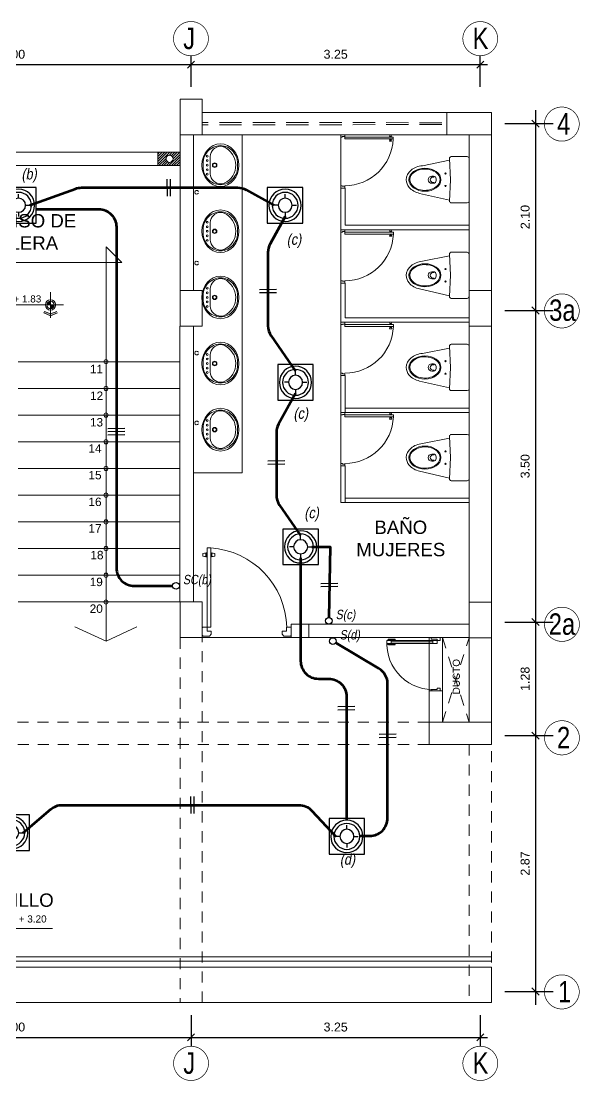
# Model space of a CAD drawing. Header units: millimetres. Extents: x 3354 to 3637, y 1117 to 1358.
# Drawn here: x 3503.12 to 3509.4, y 1170.9 to 1182.8 of the extents above; entities that cross this region are included whole.
import ezdxf

# ---------------------------------------------------------------- set-up
doc = ezdxf.new("R2010")
doc.units = ezdxf.units.MM
for name, pattern in [('CONTINUA', [0]), ('DASHED2', [0.375, 0.25, -0.125]), ('HIDDEN', [0.375, 0.25, -0.125])]:
    doc.linetypes.add(name, pattern=pattern)
for name, color, linetype, lineweight in [('ACCESORIOS', 4, 'Continuous', 18), ('cables', 152, 'Continuous', 60), ('CASCO', 252, 'Continuous', 9), ('MURO ALTO', 5, 'Continuous', 25)]:
    doc.layers.add(name, color=color, linetype=linetype, lineweight=lineweight)
doc.layers.add('Efec-muebles', color=7, linetype='Continuous', lineweight=13, true_color=0x85826f)
doc.layers.add('LUMINARIAS', color=2, linetype='Continuous')
doc.styles.add('1', font='arial.ttf')
doc.styles.add('BYE', font='ARIALN.TTF', dxfattribs={"oblique": 10, "height": 2})
doc.styles.get("Standard").update_dxf_attribs({"font": 'arial.ttf'})
doc.styles.add('style1', font='arial.ttf')
doc.styles.add('style2', font='arial.ttf')
doc.dimstyles.new('Esc  1  50', dxfattribs={"dimtxt": 0.1, "dimasz": 0.08, "dimexe": 0.2, "dimexo": 0.15, "dimgap": 0.065, "dimtad": 1, "dimzin": 4, "dimdsep": 46, "dimtxsty": 'Standard', "dimblk": 'OBLIQUE', "dimcen": 0.12, "dimdle": 0.15, "dimadec": 0, "dimazin": 0, "dimtfac": 1, "dimtix": 1, "dimtmove": 0, "dimatfit": 3, "dimldrblk": 'OBLIQUE', "dimfxl": 1, "dimarcsym": 0})

# ---------------------------------------------------------------- blocks, each defined once
blk = doc.blocks.new('ghjghg')
at = {"layer": 'Efec-muebles', "linetype": 'CONTINUA', "lineweight": 5, "ltscale": 0.002}
for p, q in [((722.609, 469.291), (722.43, 469.291)), ((722.41, 469.271), (722.41, 468.791)), ((722.619, 469.031), (722.629, 469.27)), ((722.628, 469.249), (722.933, 469.189)), ((722.801, 469.061), (722.815, 469.061)), ((722.809, 469.071), (722.829, 469.071)), ((722.629, 468.792), (722.619, 469.031)), ((722.779, 469.021), (722.779, 469.041)), ((722.815, 469.001), (722.801, 469.001)), ((722.829, 468.991), (722.809, 468.991)), ((722.869, 469.031), (722.869, 469.031)), ((722.629, 468.801), (722.965, 468.878)), ((722.43, 468.771), (722.609, 468.771))]:
    blk.add_line(p, q, dxfattribs=at)
for centre in [(722.675, 469.101), (722.675, 468.961)]:
    blk.add_circle(centre, 0.00635, dxfattribs=at)
for centre, radius, start, end in [((722.43, 469.271), 0.02, 90, 180), ((722.609, 469.271), 0.02, 357.5774, 90), ((722.809, 469.041), 0.03, 90, 180), ((722.815, 469.031), 0.03, 0, 90), ((722.829, 469.031), 0.04, 0, 90), ((722.809, 469.021), 0.03, 180, 270), ((722.815, 469.031), 0.03, 270, 0), ((722.829, 469.031), 0.04, 270, 360), ((722.43, 468.791), 0.02, 180, 270), ((722.609, 468.791), 0.02, 270, 2.4226)]:
    blk.add_arc(centre, radius, start, end, dxfattribs=at)
at = {"layer": 'Efec-muebles', "linetype": 'CONTINUA', "lineweight": 5, "ltscale": 0.002, "extrusion": (0, 0, -1)}
blk.add_ellipse((722.905, 469.031), major_axis=(0.18, 0), ratio=0.722222, dxfattribs=at)
at = {"layer": 'Efec-muebles', "linetype": 'CONTINUA', "lineweight": 5, "ltscale": 0.002}
for points, knots in [([(722.933, 469.189), (722.982, 469.184), (723.028, 469.167), (723.095, 469.11), (723.115, 469.071), (723.115, 469.031), (723.115, 469), (723.103, 468.97), (723.055, 468.912), (723.012, 468.889), (722.965, 468.878)], [4.853824, 4.853824, 4.853824, 4.853824, 5.580391, 5.580391, 6.283185, 6.283185, 6.283185, 6.822949, 6.822949, 7.551337, 7.551337, 7.551337, 7.551337]), ([(723.075, 469.031), (723.075, 469.003), (723.06, 468.974), (722.991, 468.919), (722.924, 468.904), (722.804, 468.926), (722.755, 468.961), (722.726, 469.042), (722.743, 469.088), (722.832, 469.148), (722.901, 469.159), (723.018, 469.131), (723.062, 469.093), (723.074, 469.045), (723.075, 469.038), (723.075, 469.031)], [0, 0, 0, 0, 0.74049, 0.74049, 1.813277, 1.813277, 2.886063, 2.886063, 3.958849, 3.958849, 5.031636, 5.031636, 6.104422, 6.104422, 6.283185, 6.283185, 6.283185, 6.283185])]:
    blk.add_open_spline(points, degree=3, knots=knots, dxfattribs=at)
blk = doc.blocks.new('hjkhjkuhku')
at = {"layer": 'CASCO'}
for p, q in [((734.648, 326.164), (734.648, 326.209)), ((734.648, 326.209), (734.675, 326.209)), ((734.669, 326.164), (734.669, 326.191)), ((734.675, 326.191), (734.669, 326.191)), ((734.675, 326.191), (734.675, 326.209)), ((735.221, 326.209), (735.248, 326.209)), ((735.221, 326.191), (735.221, 326.209)), ((735.221, 326.191), (735.227, 326.191)), ((735.227, 326.164), (735.227, 326.191)), ((735.248, 326.209), (735.248, 326.164)), ((735.248, 326.209), (735.248, 326.164)), ((734.669, 326.164), (734.648, 326.164)), ((734.675, 326.164), (734.696, 326.164)), ((734.675, 326.164), (734.675, 325.618)), ((734.696, 325.618), (734.696, 326.164)), ((735.227, 326.164), (735.248, 326.164)), ((734.663, 325.658), (734.649, 325.661)), ((734.649, 325.637), (734.649, 325.661)), ((734.663, 325.64), (734.649, 325.637)), ((734.663, 325.654), (734.663, 325.658)), ((734.663, 325.654), (734.663, 325.644)), ((734.666, 325.654), (734.663, 325.654)), ((734.663, 325.644), (734.663, 325.64)), ((734.666, 325.644), (734.663, 325.644)), ((734.668, 325.656), (734.666, 325.656)), ((734.666, 325.654), (734.666, 325.656)), ((734.666, 325.654), (734.666, 325.644)), ((734.666, 325.644), (734.666, 325.643)), ((734.668, 325.643), (734.666, 325.643)), ((734.668, 325.656), (734.668, 325.658)), ((734.67, 325.658), (734.668, 325.658)), ((734.668, 325.656), (734.668, 325.643)), ((734.668, 325.643), (734.668, 325.641)), ((734.67, 325.641), (734.668, 325.641)), ((734.674, 325.665), (734.67, 325.658)), ((734.67, 325.658), (734.67, 325.641)), ((734.674, 325.633), (734.67, 325.641)), ((734.675, 325.665), (734.674, 325.665)), ((734.674, 325.665), (734.674, 325.633)), ((734.675, 325.633), (734.674, 325.633)), ((734.675, 325.618), (734.696, 325.618)), ((734.696, 325.665), (734.697, 325.665)), ((734.696, 325.649), (734.696, 325.649)), ((734.696, 325.649), (734.696, 325.649)), ((734.696, 325.633), (734.697, 325.633)), ((734.697, 325.665), (734.701, 325.658)), ((734.697, 325.665), (734.697, 325.633)), ((734.697, 325.633), (734.701, 325.641)), ((734.701, 325.658), (734.703, 325.658)), ((734.701, 325.658), (734.701, 325.641)), ((734.701, 325.641), (734.703, 325.641)), ((734.703, 325.656), (734.703, 325.658)), ((734.703, 325.656), (734.703, 325.643)), ((734.703, 325.656), (734.706, 325.656)), ((734.703, 325.643), (734.703, 325.641)), ((734.703, 325.643), (734.706, 325.643)), ((734.706, 325.654), (734.706, 325.656)), ((734.706, 325.654), (734.708, 325.654)), ((734.706, 325.654), (734.706, 325.644)), ((734.706, 325.644), (734.706, 325.643)), ((734.706, 325.644), (734.708, 325.644)), ((734.708, 325.658), (734.722, 325.661)), ((734.708, 325.654), (734.708, 325.658)), ((734.708, 325.654), (734.708, 325.644)), ((734.708, 325.644), (734.708, 325.64)), ((734.708, 325.64), (734.722, 325.637)), ((734.722, 325.637), (734.722, 325.661))]:
    blk.add_line(p, q, dxfattribs=at)
blk.add_arc((734.675, 326.164), 0.546, 272.2042, 0, dxfattribs=at)
blk = doc.blocks.new('cgytutytry')
at = {"layer": 'CASCO'}
for p, q in [((-4.482, 891.175), (-4.487, 891.175)), ((-4.487, 891.175), (-4.487, 891.1)), ((-4.487, 891.1), (-4.487, 891.175)), ((-4.487, 891.175), (-4.482, 891.175)), ((-4.467, 891.08), (-4.487, 891.1)), ((-4.467, 891.08), (-4.487, 891.1)), ((-4.482, 891.18), (-4.482, 891.175)), ((-4.391, 891.18), (-4.482, 891.18)), ((-4.482, 891.175), (-4.482, 891.18)), ((-4.432, 891.08), (-4.467, 891.08)), ((-4.432, 891.08), (-4.467, 891.08)), ((-4.386, 891.126), (-4.432, 891.126)), ((-4.432, 891.126), (-4.432, 891.08)), ((-4.391, 891.18), (-4.391, 891.175)), ((-4.391, 891.18), (-4.391, 891.175)), ((-4.386, 891.175), (-4.391, 891.175)), ((-4.391, 891.175), (-4.386, 891.175)), ((-4.386, 891.175), (-4.386, 891.126)), ((-4.386, 891.175), (-4.386, 891.126)), ((-4.386, 891.085), (-4.386, 891.126)), ((-4.386, 891.126), (-3.497, 891.126)), ((-3.497, 891.085), (-4.386, 891.085)), ((-3.598, 891.132), (-3.598, 891.14)), ((-3.598, 891.14), (-3.594, 891.14)), ((-3.55, 891.132), (-3.598, 891.132)), ((-3.598, 891.075), (-3.598, 891.08)), ((-3.598, 891.08), (-3.55, 891.08)), ((-3.594, 891.075), (-3.598, 891.075)), ((-3.594, 891.155), (-3.589, 891.175)), ((-3.594, 891.14), (-3.594, 891.155)), ((-3.594, 891.057), (-3.594, 891.075)), ((-3.589, 891.175), (-3.559, 891.175)), ((-3.559, 891.175), (-3.554, 891.155)), ((-3.554, 891.155), (-3.554, 891.137)), ((-3.554, 891.137), (-3.55, 891.137)), ((-3.55, 891.075), (-3.554, 891.075)), ((-3.554, 891.075), (-3.554, 891.057)), ((-3.55, 891.137), (-3.55, 891.132)), ((-3.55, 891.08), (-3.55, 891.075)), ((-3.497, 891.126), (-3.497, 891.085)), ((-3.589, 891.037), (-3.594, 891.057)), ((-3.559, 891.037), (-3.589, 891.037)), ((-3.554, 891.057), (-3.559, 891.037)), ((-4.467, 890.281), (-4.487, 890.261)), ((-4.487, 890.261), (-4.467, 890.281)), ((-4.487, 890.261), (-4.487, 890.185)), ((-4.487, 890.185), (-4.487, 890.261)), ((-4.467, 890.281), (-4.433, 890.281)), ((-4.467, 890.281), (-4.433, 890.281)), ((-4.433, 890.281), (-4.433, 890.231)), ((-4.487, 890.185), (-4.482, 890.185)), ((-4.482, 890.185), (-4.487, 890.185)), ((-4.482, 890.185), (-4.482, 890.18)), ((-4.482, 890.18), (-4.482, 890.185)), ((-4.482, 890.18), (-4.391, 890.18)), ((-4.433, 890.231), (-4.386, 890.231)), ((-4.391, 890.185), (-4.386, 890.185)), ((-4.391, 890.185), (-4.391, 890.18)), ((-4.386, 890.185), (-4.391, 890.185)), ((-4.391, 890.185), (-4.391, 890.18)), ((-4.386, 890.231), (-4.386, 890.185)), ((-4.386, 890.231), (-4.386, 890.185))]:
    blk.add_line(p, q, dxfattribs=at)
for points in [[(-4.432, 891.08), (-4.432, 891.126), (-4.386, 891.126)], [(-4.386, 890.231), (-4.433, 890.231), (-4.433, 890.281)]]:
    blk.add_lwpolyline(points, dxfattribs=at)
for points in [[(-3.497, 891.126), (-3.497, 891.085), (-4.386, 891.085), (-4.386, 891.126)], [(-3.55, 891.132), (-3.55, 891.137), (-3.598, 891.137), (-3.598, 891.132)], [(-3.55, 891.08), (-3.55, 891.075), (-3.598, 891.075), (-3.598, 891.08)], [(-3.554, 891.14), (-3.554, 891.155), (-3.559, 891.175), (-3.589, 891.175), (-3.594, 891.155), (-3.594, 891.14)], [(-3.554, 891.071), (-3.554, 891.057), (-3.559, 891.037), (-3.589, 891.037), (-3.594, 891.057), (-3.594, 891.071)]]:
    blk.add_lwpolyline(points, close=True, dxfattribs=at)
blk.add_arc((-4.408, 891.143), 0.913, 271.3362, 356.359, dxfattribs=at)
blk = doc.blocks.new('_Oblique')
at = {"color": 0, "linetype": 'ByBlock', "lineweight": -2}
blk.add_line((-0.5, -0.5), (0.5, 0.5), dxfattribs=at)
blk = doc.blocks.new('*D263')
at = {"layer": 'CASCO', "color": 0, "lineweight": -2, "transparency": 16777216}
for p, q in [((3491.562, 1180.561), (3491.562, 1180.212)), ((3495.563, 1180.561), (3495.563, 1180.212)), ((3491.482, 1180.312), (3495.643, 1180.312))]:
    blk.add_line(p, q, dxfattribs=at)
at = {"layer": 'Defpoints', "color": 0, "transparency": 16777216}
for p in [(3491.562, 1180.811), (3495.563, 1180.811), (3495.563, 1180.312)]:
    blk.add_point(p, dxfattribs=at)
at = {"layer": 'CASCO', "color": 0, "lineweight": -2, "transparency": 16777216, "xscale": 0.08, "yscale": 0.08, "zscale": 0.08, "rotation": 180}
blk.add_blockref('_Oblique', (3491.562, 1180.312), dxfattribs=at)
at = {"layer": 'CASCO', "color": 0, "lineweight": -2, "transparency": 16777216, "xscale": 0.08, "yscale": 0.08, "zscale": 0.08}
blk.add_blockref('_Oblique', (3495.563, 1180.312), dxfattribs=at)
at = {"layer": 'CASCO', "color": 0, "lineweight": 5, "transparency": 16777216, "insert": (3493.562, 1180.428), "char_height": 0.1, "attachment_point": 5}
blk.add_mtext('4.00', dxfattribs=at)
blk = doc.blocks.new('*D264')
at = {"layer": 'CASCO', "color": 0, "lineweight": -2, "transparency": 16777216}
for p, q in [((3495.563, 1180.561), (3495.563, 1180.212)), ((3498.815, 1180.561), (3498.815, 1180.212)), ((3495.483, 1180.312), (3498.895, 1180.312))]:
    blk.add_line(p, q, dxfattribs=at)
at = {"layer": 'Defpoints', "color": 0, "transparency": 16777216}
for p in [(3495.563, 1180.811), (3498.815, 1180.811), (3498.815, 1180.312)]:
    blk.add_point(p, dxfattribs=at)
at = {"layer": 'CASCO', "color": 0, "lineweight": -2, "transparency": 16777216, "xscale": 0.08, "yscale": 0.08, "zscale": 0.08, "rotation": 180}
blk.add_blockref('_Oblique', (3495.563, 1180.312), dxfattribs=at)
at = {"layer": 'CASCO', "color": 0, "lineweight": -2, "transparency": 16777216, "xscale": 0.08, "yscale": 0.08, "zscale": 0.08}
blk.add_blockref('_Oblique', (3498.815, 1180.312), dxfattribs=at)
at = {"layer": 'CASCO', "color": 0, "lineweight": 5, "transparency": 16777216, "insert": (3497.189, 1180.428), "char_height": 0.1, "attachment_point": 5}
blk.add_mtext('3.25', dxfattribs=at)
blk = doc.blocks.new('*D266')
at = {"layer": 'CASCO', "color": 0, "lineweight": -2, "transparency": 16777216}
for p, q in [((3491.562, 1190.993), (3491.562, 1191.341)), ((3495.563, 1190.993), (3495.563, 1191.341)), ((3491.482, 1191.241), (3495.643, 1191.241))]:
    blk.add_line(p, q, dxfattribs=at)
at = {"layer": 'Defpoints', "color": 0, "transparency": 16777216}
for p in [(3495.563, 1191.241), (3491.562, 1190.743), (3495.563, 1190.743)]:
    blk.add_point(p, dxfattribs=at)
at = {"layer": 'CASCO', "color": 0, "lineweight": -2, "transparency": 16777216, "xscale": 0.08, "yscale": 0.08, "zscale": 0.08, "rotation": 180}
blk.add_blockref('_Oblique', (3491.562, 1191.241), dxfattribs=at)
at = {"layer": 'CASCO', "color": 0, "lineweight": -2, "transparency": 16777216, "xscale": 0.08, "yscale": 0.08, "zscale": 0.08}
blk.add_blockref('_Oblique', (3495.563, 1191.241), dxfattribs=at)
at = {"layer": 'CASCO', "color": 0, "lineweight": 5, "transparency": 16777216, "insert": (3493.562, 1191.357), "char_height": 0.1, "attachment_point": 5}
blk.add_mtext('4.00', dxfattribs=at)
blk = doc.blocks.new('*D267')
at = {"layer": 'CASCO', "color": 0, "lineweight": -2, "transparency": 16777216}
for p, q in [((3495.563, 1190.993), (3495.563, 1191.341)), ((3498.815, 1190.993), (3498.815, 1191.341)), ((3495.483, 1191.241), (3498.895, 1191.241))]:
    blk.add_line(p, q, dxfattribs=at)
at = {"layer": 'Defpoints', "color": 0, "transparency": 16777216}
for p in [(3498.815, 1191.241), (3495.563, 1190.743), (3498.815, 1190.743)]:
    blk.add_point(p, dxfattribs=at)
at = {"layer": 'CASCO', "color": 0, "lineweight": -2, "transparency": 16777216, "xscale": 0.08, "yscale": 0.08, "zscale": 0.08, "rotation": 180}
blk.add_blockref('_Oblique', (3495.563, 1191.241), dxfattribs=at)
at = {"layer": 'CASCO', "color": 0, "lineweight": -2, "transparency": 16777216, "xscale": 0.08, "yscale": 0.08, "zscale": 0.08}
blk.add_blockref('_Oblique', (3498.815, 1191.241), dxfattribs=at)
at = {"layer": 'CASCO', "color": 0, "lineweight": 5, "transparency": 16777216, "insert": (3497.189, 1191.357), "char_height": 0.1, "attachment_point": 5}
blk.add_mtext('3.25', dxfattribs=at)
blk = doc.blocks.new('dtyrdyt')
at = {"layer": 'CASCO'}
h = blk.add_hatch(color=256, dxfattribs=at)
h.paths.add_polyline_path([(850.126, 424.939), (850.167, 424.939, 0.414214), (850.126, 424.98)])
h.paths.add_polyline_path([(850.126, 424.898), (850.126, 424.939), (850.084, 424.939, 0.414214)])
blk.add_hatch(color=256, dxfattribs=at).paths.add_polyline_path([(850.126, 424.839), (850.057, 424.867), (850.049, 424.849), (850.126, 424.818), (850.202, 424.849), (850.194, 424.867)])
for p, q in [((850.126, 424.939), (850.126, 425.084)), ((849.981, 424.939), (850.981, 424.939)), ((850.126, 424.939), (850.126, 424.795)), ((850.126, 424.818), (850.049, 424.849)), ((850.126, 424.839), (850.057, 424.867)), ((850.126, 424.839), (850.194, 424.867)), ((850.126, 424.818), (850.202, 424.849)), ((850.202, 424.849), (850.194, 424.867))]:
    blk.add_line(p, q, dxfattribs=at)
for radius in [0.0578, 0.0413]:
    blk.add_circle((850.126, 424.939), radius, dxfattribs=at)
blk = doc.blocks.new('puerta.90')
for p, q in [((-0.749, 0.05), (-0.749, 0.1)), ((-0.749, 0.072), (-0.05, 0.072)), ((-0.05, 0.05), (-0.05, 0.1))]:
    blk.add_line(p, q)
for points in [[(-0.075, 0.875), (0.025, 0.875), (0.025, 0.85), (0.075, 0.85), (0.075, 0.9), (-0.075, 0.9)], [(0.025, 0.05), (-0.824, 0.05), (-0.824, 0.1), (0.025, 0.1)], [(-0.796, 0.108), (-0.762, 0.108), (-0.762, 0.103), (-0.796, 0.103)], [(-0.796, 0.042), (-0.762, 0.042), (-0.762, 0.047), (-0.796, 0.047)], [(-0.075, 0.025), (0.025, 0.025), (0.025, 0.05), (0.075, 0.05), (0.075, 0), (-0.075, 0)]]:
    blk.add_lwpolyline(points, close=True)
for points in [[(-0.687, 0.124), (-0.797, 0.124), (-0.807, 0.114), (-0.807, 0.111), (-0.702, 0.111, 0.523954), (-0.687, 0.119)], [(-0.687, 0.026), (-0.797, 0.026), (-0.807, 0.036), (-0.807, 0.039), (-0.702, 0.039, -0.523954), (-0.687, 0.031)]]:
    blk.add_lwpolyline(points, format="xyb", close=True)
blk.add_arc((-0.043, 0.096), 0.782, 85.044, 183.3395)
blk = doc.blocks.new('*D272')
at = {"layer": 'CASCO', "color": 0, "lineweight": -2, "transparency": 16777216}
for p, q in [((3499.435, 1190.728), (3499.435, 1188.329)), ((3499.089, 1190.578), (3499.635, 1190.578)), ((3499.089, 1188.479), (3499.635, 1188.479))]:
    blk.add_line(p, q, dxfattribs=at)
at = {"layer": 'Defpoints', "color": 0, "transparency": 16777216}
for p in [(3498.939, 1190.578), (3498.939, 1188.479), (3499.435, 1188.479)]:
    blk.add_point(p, dxfattribs=at)
at = {"layer": 'CASCO', "color": 0, "lineweight": -2, "transparency": 16777216, "xscale": 0.08, "yscale": 0.08, "zscale": 0.08}
for p, rotation in [((3499.435, 1190.578), 90), ((3499.435, 1188.479), 270)]:
    blk.add_blockref('_Oblique', p, dxfattribs=dict(at, rotation=rotation))
at = {"layer": 'CASCO', "color": 0, "transparency": 16777216, "insert": (3499.319, 1189.529), "char_height": 0.1, "attachment_point": 5, "rotation": 90}
blk.add_mtext('2.10', dxfattribs=at)
blk = doc.blocks.new('*D273')
at = {"layer": 'CASCO', "color": 0, "lineweight": -2, "transparency": 16777216}
for p, q in [((3499.435, 1188.629), (3499.435, 1184.828)), ((3499.089, 1188.479), (3499.635, 1188.479)), ((3499.089, 1184.978), (3499.635, 1184.978))]:
    blk.add_line(p, q, dxfattribs=at)
at = {"layer": 'Defpoints', "color": 0, "transparency": 16777216}
for p in [(3498.939, 1188.479), (3498.939, 1184.978), (3499.435, 1184.978)]:
    blk.add_point(p, dxfattribs=at)
at = {"layer": 'CASCO', "color": 0, "lineweight": -2, "transparency": 16777216, "xscale": 0.08, "yscale": 0.08, "zscale": 0.08}
for p, rotation in [((3499.435, 1188.479), 90), ((3499.435, 1184.978), 270)]:
    blk.add_blockref('_Oblique', p, dxfattribs=dict(at, rotation=rotation))
at = {"layer": 'CASCO', "color": 0, "transparency": 16777216, "insert": (3499.319, 1186.729), "char_height": 0.1, "attachment_point": 5, "rotation": 90}
blk.add_mtext('3.50', dxfattribs=at)
blk = doc.blocks.new('*D274')
at = {"layer": 'CASCO', "color": 0, "lineweight": -2, "transparency": 16777216}
for p, q in [((3499.435, 1183.853), (3499.435, 1180.678)), ((3499.089, 1183.703), (3499.635, 1183.703)), ((3499.089, 1180.828), (3499.635, 1180.828))]:
    blk.add_line(p, q, dxfattribs=at)
at = {"layer": 'Defpoints', "color": 0, "transparency": 16777216}
for p in [(3498.939, 1183.703), (3498.939, 1180.828), (3499.435, 1180.828)]:
    blk.add_point(p, dxfattribs=at)
at = {"layer": 'CASCO', "color": 0, "lineweight": -2, "transparency": 16777216, "xscale": 0.08, "yscale": 0.08, "zscale": 0.08}
for p, rotation in [((3499.435, 1183.703), 90), ((3499.435, 1180.828), 270)]:
    blk.add_blockref('_Oblique', p, dxfattribs=dict(at, rotation=rotation))
at = {"layer": 'CASCO', "color": 0, "transparency": 16777216, "insert": (3499.319, 1182.266), "char_height": 0.1, "attachment_point": 5, "rotation": 90}
blk.add_mtext('2.87', dxfattribs=at)
blk = doc.blocks.new('*D275')
at = {"layer": 'CASCO', "color": 0, "lineweight": -2, "transparency": 16777216}
for p, q in [((3499.435, 1185.128), (3499.435, 1183.553)), ((3499.089, 1184.978), (3499.635, 1184.978)), ((3499.089, 1183.703), (3499.635, 1183.703))]:
    blk.add_line(p, q, dxfattribs=at)
at = {"layer": 'Defpoints', "color": 0, "transparency": 16777216}
for p in [(3498.939, 1184.978), (3498.939, 1183.703), (3499.435, 1183.703)]:
    blk.add_point(p, dxfattribs=at)
at = {"layer": 'CASCO', "color": 0, "lineweight": -2, "transparency": 16777216, "xscale": 0.08, "yscale": 0.08, "zscale": 0.08}
for p, rotation in [((3499.435, 1184.978), 90), ((3499.435, 1183.703), 270)]:
    blk.add_blockref('_Oblique', p, dxfattribs=dict(at, rotation=rotation))
at = {"layer": 'CASCO', "color": 0, "transparency": 16777216, "insert": (3499.319, 1184.341), "char_height": 0.1, "attachment_point": 5, "rotation": 90}
blk.add_mtext('1.28', dxfattribs=at)
blk = doc.blocks.new('FLUORESCENTE CIRCULAR 1x32W')
at = {"layer": 'LUMINARIAS'}
for p, q in [((1338.2108, 550.5744), (1338.2108, 550.6095)), ((1338.1516, 550.5152), (1338.1165, 550.5152)), ((1338.2108, 550.456), (1338.2108, 550.4209)), ((1338.27, 550.5152), (1338.3051, 550.5152))]:
    blk.add_line(p, q, dxfattribs=at)
blk.add_lwpolyline([(1338.0603, 550.6647), (1338.3603, 550.6647), (1338.3603, 550.3647), (1338.0603, 550.3647)], close=True, dxfattribs=at)
for centre, radius in [((1338.2103, 550.5147), 0.136), ((1338.2103, 550.5147), 0.1091), ((1338.2108, 550.5152), 0.0592)]:
    blk.add_circle(centre, radius, dxfattribs=at)
blk = doc.blocks.new('saff')
at = {"layer": 'CASCO', "lineweight": 5}
h = blk.add_hatch(dxfattribs=at)
h.set_pattern_fill('_USER', color=256, scale=0.02, angle=45, pattern_type=0)
h.set_pattern_definition([(45, (1551.55766, -140.029025), (-0.01414213562, 0.01414213562), [])])
edge = h.paths.add_edge_path()
edge.add_arc((3495.321, 1190.183), 0.0395, -180, 180, ccw=False)
h.paths.add_polyline_path([(3495.439, 1190.258), (3495.189, 1190.258), (3495.189, 1190.108), (3495.439, 1190.108)])
for p, q in [((3498.439, 1190.703), (3495.689, 1190.703)), ((3498.439, 1190.454), (3495.689, 1190.454)), ((3496.139, 1186.655), (3496.139, 1190.454)), ((3497.247, 1186.32), (3497.247, 1190.454)), ((3494.607, 1189.196), (3494.784, 1189.019)), ((3494.607, 1184.762), (3494.607, 1189.196)), ((3492.341, 1189.019), (3494.784, 1189.019)), ((3493.618, 1187.904), (3495.438, 1187.904)), ((3493.618, 1187.604), (3495.438, 1187.604)), ((3493.618, 1187.304), (3494.886, 1187.304)), ((3494.886, 1187.304), (3495.438, 1187.304)), ((3493.618, 1187.004), (3494.237, 1187.004)), ((3494.237, 1187.004), (3495.438, 1187.004)), ((3493.618, 1186.704), (3495.438, 1186.704)), ((3495.589, 1186.655), (3496.139, 1186.655)), ((3493.618, 1186.404), (3495.438, 1186.404)), ((3493.618, 1186.104), (3495.438, 1186.104)), ((3493.618, 1185.804), (3495.438, 1185.804)), ((3493.618, 1185.504), (3495.438, 1185.504)), ((3493.618, 1185.204), (3495.438, 1185.204)), ((3494.607, 1184.762), (3494.258, 1184.926)), ((3494.607, 1184.762), (3494.955, 1184.926)), ((3498.239, 1183.853), (3498.239, 1184.804)), ((3488.187, 1181.103), (3498.939, 1181.103))]:
    blk.add_line(p, q, dxfattribs=at)
at = {"layer": 'CASCO', "lineweight": 5, "ltscale": 2}
for p, q in [((3497.247, 1189.853), (3497.297, 1189.853)), ((3497.247, 1188.786), (3497.297, 1188.786)), ((3497.247, 1187.747), (3497.297, 1187.747)), ((3497.247, 1186.733), (3497.297, 1186.733))]:
    blk.add_line(p, q, dxfattribs=at)
at = {"layer": 'CASCO', "lineweight": 5, "ltscale": 0.002}
for p, q in [((3497.247, 1189.386), (3497.247, 1189.853)), ((3497.297, 1189.436), (3497.297, 1189.853)), ((3497.297, 1189.436), (3498.687, 1189.436)), ((3497.247, 1189.386), (3498.687, 1189.386)), ((3497.247, 1188.347), (3497.247, 1188.786)), ((3497.297, 1188.397), (3497.297, 1188.786)), ((3497.247, 1188.347), (3498.689, 1188.347)), ((3497.297, 1188.397), (3498.689, 1188.397)), ((3497.297, 1187.383), (3498.689, 1187.383)), ((3497.247, 1187.333), (3498.689, 1187.333)), ((3495.589, 1186.655), (3496.139, 1186.655)), ((3497.247, 1186.32), (3498.689, 1186.32)), ((3497.297, 1186.37), (3498.689, 1186.37))]:
    blk.add_line(p, q, dxfattribs=at)
at = {"layer": 'CASCO'}
blk.add_line((3498.389, 1183.853), (3498.389, 1184.804), dxfattribs=at)
at = {"layer": 'CASCO', "linetype": 'HIDDEN', "lineweight": 5, "ltscale": 0.5}
for p, q in [((3498.389, 1184.804), (3498.691, 1183.853)), ((3498.389, 1183.853), (3498.691, 1184.803))]:
    blk.add_line(p, q, dxfattribs=at)
at = {"layer": 'CASCO', "ltscale": 2, "const_width": 0.0076}
for points in [[(3495.759, 1191.538, 0.951688), (3495.365, 1191.538, 1)], [(3499.011, 1191.538, 0.951688), (3498.618, 1191.538, 1)], [(3499.535, 1190.578, -0.951688), (3499.928, 1190.578, -1)], [(3499.535, 1188.479, -0.951688), (3499.928, 1188.479, -1)], [(3499.536, 1184.958, -0.951688), (3499.93, 1184.958, -1)], [(3499.536, 1183.683, -0.951688), (3499.93, 1183.683, -1)], [(3499.535, 1180.828, -0.951688), (3499.928, 1180.828, -1)], [(3495.76, 1180.025, 0.951688), (3495.366, 1180.025, 1)], [(3499.012, 1180.025, 0.951688), (3498.618, 1180.025, 1)]]:
    blk.add_lwpolyline(points, format="xyb", close=True, dxfattribs=at)
at = {"layer": 'CASCO', "lineweight": 5}
for points in [[(3495.689, 1190.854), (3495.439, 1190.854), (3495.439, 1190.854), (3495.439, 1190.454), (3495.689, 1190.454)], [(3498.939, 1190.703), (3498.439, 1190.703), (3498.439, 1190.453), (3498.939, 1190.453)], [(3491.937, 1190.258), (3495.189, 1190.258), (3495.189, 1190.108), (3491.937, 1190.108)], [(3495.439, 1190.258), (3495.189, 1190.258), (3495.189, 1190.108), (3495.439, 1190.108)], [(3495.687, 1188.304), (3495.439, 1188.304), (3495.439, 1188.704), (3495.687, 1188.704)], [(3498.939, 1188.304), (3498.69, 1188.304), (3498.69, 1188.704), (3498.939, 1188.704)], [(3498.939, 1188.304), (3498.69, 1188.304), (3498.69, 1188.704), (3498.939, 1188.704)], [(3495.439, 1184.804), (3495.689, 1184.804), (3495.689, 1185.204), (3495.439, 1185.204)], [(3495.439, 1185.204), (3495.689, 1185.204), (3495.689, 1184.804), (3495.439, 1184.804)], [(3498.691, 1185.203), (3498.939, 1185.203), (3498.939, 1184.803), (3498.691, 1184.803)], [(3498.691, 1185.203), (3498.939, 1185.203), (3498.939, 1184.803), (3498.691, 1184.803)], [(3496.888, 1184.804), (3496.888, 1184.954), (3496.688, 1184.954), (3496.688, 1184.804)], [(3498.239, 1184.804), (3498.389, 1184.804), (3498.389, 1183.853), (3498.239, 1183.853)], [(3498.389, 1183.853), (3498.239, 1183.853), (3498.239, 1184.204), (3498.389, 1184.204)], [(3498.939, 1183.603), (3498.239, 1183.603), (3498.239, 1183.853), (3498.939, 1183.853)], [(3498.939, 1181.169), (3488.187, 1181.169), (3488.187, 1181.219), (3498.939, 1181.219)]]:
    blk.add_lwpolyline(points, close=True, dxfattribs=at)
at = {"layer": 'CASCO', "linetype": 'DASHED2', "lineweight": 5}
for points in [[(3498.382, 1190.589), (3495.689, 1190.59)], [(3498.382, 1190.567), (3495.689, 1190.566)]]:
    blk.add_lwpolyline(points, dxfattribs=at)
at = {"layer": 'CASCO'}
for points in [[(3495.439, 1188.704), (3495.589, 1188.704), (3495.589, 1190.454), (3495.439, 1190.454)], [(3498.69, 1188.704), (3498.94, 1188.704), (3498.939, 1190.453), (3498.689, 1190.453)], [(3498.69, 1188.704), (3498.94, 1188.704), (3498.939, 1190.453), (3498.689, 1190.453)], [(3498.69, 1188.704), (3498.94, 1188.704), (3498.939, 1190.453), (3498.689, 1190.453)], [(3498.69, 1188.704), (3498.94, 1188.704), (3498.939, 1190.453), (3498.689, 1190.453)], [(3495.438, 1188.304), (3495.589, 1188.304), (3495.589, 1185.204), (3495.438, 1185.204)], [(3495.438, 1188.304), (3495.589, 1188.304), (3495.589, 1185.204), (3495.438, 1185.204)], [(3495.438, 1188.304), (3495.589, 1188.304), (3495.589, 1185.204), (3495.438, 1185.204)], [(3498.939, 1185.203), (3498.69, 1185.203), (3498.69, 1188.304), (3498.939, 1188.304)], [(3498.69, 1184.954), (3498.69, 1184.804), (3496.888, 1184.804), (3496.888, 1184.954)], [(3498.69, 1184.804), (3496.888, 1184.804), (3496.888, 1184.954), (3498.69, 1184.954)], [(3498.691, 1183.853), (3498.939, 1183.853), (3498.939, 1184.803), (3498.691, 1184.803)]]:
    blk.add_lwpolyline(points, close=True, dxfattribs=at)
at = {"layer": 'CASCO', "ltscale": 2}
blk.add_lwpolyline([(3495.689, 1184.804), (3495.689, 1185.204), (3495.589, 1185.204), (3495.589, 1186.655), (3496.139, 1186.655), (3496.139, 1190.454), (3498.689, 1190.454), (3498.689, 1184.954), (3496.688, 1184.954), (3496.688, 1184.804), (3495.689, 1184.804)], close=True, dxfattribs=at)
at = {"layer": 'CASCO', "lineweight": 5, "ltscale": 0.002}
for points in [[(3497.297, 1187.747), (3497.247, 1187.747), (3497.247, 1187.333), (3497.297, 1187.333)], [(3497.297, 1186.733), (3497.247, 1186.733), (3497.247, 1186.32), (3497.297, 1186.32)]]:
    blk.add_lwpolyline(points, close=True, dxfattribs=at)
at = {"layer": 'CASCO', "color": 251, "linetype": 'HIDDEN', "lineweight": 5, "ltscale": 0.5}
for points in [[(3495.439, 1180.703), (3495.689, 1180.703), (3495.689, 1184.804), (3495.439, 1184.804)], [(3498.239, 1183.604), (3488.887, 1183.605), (3488.887, 1183.853), (3498.239, 1183.852)], [(3498.691, 1180.703), (3498.939, 1180.703), (3498.939, 1183.603), (3498.691, 1183.603)]]:
    blk.add_lwpolyline(points, close=True, dxfattribs=at)
at = {"layer": 'CASCO', "lineweight": 0, "ltscale": 0.5}
blk.add_lwpolyline([(3488.187, 1181.103), (3488.187, 1180.703), (3498.939, 1180.703), (3498.939, 1181.103)], dxfattribs=at)
at = {"layer": 'CASCO', "lineweight": 5}
for centre, radius in [((3495.321, 1190.183), 0.0395), ((3494.607, 1187.904), 0.0242), ((3494.607, 1187.604), 0.0242), ((3494.607, 1187.304), 0.0242), ((3494.607, 1187.004), 0.0242), ((3494.607, 1186.704), 0.0242), ((3494.607, 1186.404), 0.0242), ((3494.607, 1186.104), 0.0242), ((3494.607, 1185.804), 0.0242), ((3494.607, 1185.504), 0.0242), ((3494.607, 1185.204), 0.0242)]:
    blk.add_circle(centre, radius, dxfattribs=at)
for centre in [(3495.627, 1189.807), (3495.627, 1189.011), (3495.627, 1188.001), (3495.627, 1187.216)]:
    blk.add_arc(centre, 0.021, 26.4041, 333.5959, dxfattribs=at)
at = {"layer": 'CASCO', "lineweight": 5, "rotation": 90}
for p, xscale, yscale, zscale in [((3823.472, 1925.142), -1.000054251402617, 1.000054251402617, 1.000054251402617), ((3823.474, 1924.074), -1.000054251402617, 1.000054251402617, 1.000054251402617), ((3823.474, 1923.035), -1.000054255127907, 1.000054255127907, 1.000054255127907), ((3823.474, 1922.021), -1.000054255127907, 1.000054255127907, 1.000054255127907)]:
    blk.add_blockref('hjkhjkuhku', p, dxfattribs=dict(at, xscale=xscale, yscale=yscale, zscale=zscale))
at = {"layer": 'CASCO', "lineweight": 5, "xscale": -1}
blk.add_blockref('dtyrdyt', (4344.11, 763.602), dxfattribs=at)
at = {"layer": 'CASCO', "lineweight": 5, "rotation": 90}
blk.add_blockref('cgytutytry', (4386.869, 1189.308), dxfattribs=at)
at = {"layer": 'CASCO', "xscale": -0.6666666956003634, "yscale": 0.6666666956003634, "zscale": 0.6666666956003634, "rotation": 180}
blk.add_blockref('puerta.90', (3498.314, 1184.804), dxfattribs=at)
at = {"layer": 'CASCO'}
blk.add_blockref('dtyrdyt', (2643.026, 756.595), dxfattribs=at)
at = {"layer": 'CASCO', "style": 'style1', "width": 0.8}
for s, p in [('J', (3495.475, 1191.416)), ('K', (3498.728, 1191.416)), ('4', (3499.678, 1190.456)), ('3a', (3499.589, 1188.363)), ('2a', (3499.584, 1184.836)), ('2', (3499.677, 1183.561)), ('1', (3499.689, 1180.706)), ('J', (3495.476, 1179.903)), ('K', (3498.728, 1179.903))]:
    blk.add_text(s, height=0.24, dxfattribs=at).set_placement(p)
at = {"layer": 'CASCO', "lineweight": 5, "style": '1'}
for s, height, p in [('N.P.T.  + 1.83', 0.08, (3493.187, 1188.569)), ('11', 0.0946, (3494.426, 1187.774)), ('12', 0.0946, (3494.428, 1187.474)), ('13', 0.0946, (3494.427, 1187.176)), ('14', 0.0946, (3494.41, 1186.882)), ('15', 0.0946, (3494.41, 1186.582)), ('16', 0.0946, (3494.41, 1186.282)), ('17', 0.0946, (3494.41, 1185.984)), ('18', 0.0946, (3494.432, 1185.684)), ('19', 0.0946, (3494.424, 1185.382)), ('20', 0.0946, (3494.424, 1185.082))]:
    blk.add_text(s, height=height, dxfattribs=at).set_placement(p)
at = {"layer": 'CASCO', "style": '1'}
blk.add_text('N.P.T.  + 3.20', height=0.08, dxfattribs=at).set_placement((3493.247, 1181.603))
at = {"layer": 'CASCO', "lineweight": 5, "char_height": 0.15, "width": 4.61659, "attachment_point": 5, "style": 'style2'}
for s, insert in [('\\A1;DESCANSO DE \\PESCALERA', (3493.51, 1189.361)), ('\\A1;BAÑO \\PMUJERES', (3497.921, 1185.917))]:
    blk.add_mtext(s, dxfattribs=dict(at, insert=insert))
at = {"layer": 'CASCO', "lineweight": 5, "insert": (3498.586, 1184.365), "char_height": 0.08, "width": 1.79822, "attachment_point": 8, "rotation": 90, "style": '1'}
blk.add_mtext('\\A1;DUCTO', dxfattribs=at)
at = {"layer": 'CASCO', "insert": (3493.582, 1181.853), "char_height": 0.15, "width": 4.61659, "attachment_point": 5, "style": 'style2'}
blk.add_mtext('\\A1;PASILLO', dxfattribs=at)
at = {"layer": 'CASCO', "lineweight": 5}
for base, p1, p2, picture, middle in [((3495.563, 1191.241), (3491.562, 1190.743), (3495.563, 1190.743), '*D266', (3493.562, 1191.357)), ((3498.815, 1191.241), (3495.563, 1190.743), (3498.815, 1190.743), '*D267', (3497.189, 1191.357)), ((3495.563, 1180.312), (3491.562, 1180.811), (3495.563, 1180.811), '*D263', (3493.562, 1180.428)), ((3498.815, 1180.312), (3495.563, 1180.811), (3498.815, 1180.811), '*D264', (3497.189, 1180.428))]:
    dim = blk.add_linear_dim(base=base, p1=p1, p2=p2, angle=180, dimstyle='Esc  1  50', override={"dimexe": 0.1, "dimexo": 0.25, "dimdle": 0.08}, dxfattribs=at)
    dim.commit()
    dim.dimension.update_dxf_attribs({"geometry": picture, "text_midpoint": middle})
at = {"layer": 'CASCO'}
for base, p1, p2, picture, middle in [((3499.435, 1188.479), (3498.939, 1190.578), (3498.939, 1188.479), '*D272', (3499.319, 1189.529)), ((3499.435, 1184.978), (3498.939, 1188.479), (3498.939, 1184.978), '*D273', (3499.319, 1186.729)), ((3499.4346, 1183.7031), (3498.939, 1184.9784), (3498.939, 1183.7031), '*D275', (3499.3186, 1184.3407)), ((3499.43461796, 1180.82806671), (3498.93904278, 1183.70306666), (3498.93904278, 1180.82806671), '*D274', (3499.31856066, 1182.26556668))]:
    dim = blk.add_linear_dim(base=base, p1=p1, p2=p2, angle=90, dimstyle='Esc  1  50', dxfattribs=at)
    dim.commit()
    dim.dimension.update_dxf_attribs({"geometry": picture, "text_midpoint": middle})

msp = doc.modelspace()

# ---------------------------------------------------------------- linework, layer by layer
at = {"ltscale": 0.5}
for p, q in [((3504.755, 1181.027), (3504.758, 1180.836)), ((3504.791, 1181.026), (3504.793, 1180.836)), ((3505.796, 1179.787), (3505.987, 1179.79)), ((3505.796, 1179.752), (3505.986, 1179.754)), ((3504.283, 1178.226), (3504.093, 1178.223)), ((3504.283, 1178.191), (3504.092, 1178.188)), ((3504.283, 1178.155), (3504.092, 1178.152)), ((3505.891, 1177.862), (3506.082, 1177.864)), ((3505.891, 1177.826), (3506.082, 1177.829)), ((3506.487, 1176.45), (3506.678, 1176.453)), ((3506.488, 1176.485), (3506.678, 1176.488)), ((3506.679, 1175.102), (3506.87, 1175.104)), ((3506.679, 1175.066), (3506.87, 1175.069)), ((3507.142, 1174.79), (3507.333, 1174.793)), ((3507.142, 1174.755), (3507.333, 1174.757)), ((3505.022, 1174.09), (3505.024, 1173.899)), ((3505.057, 1174.09), (3505.06, 1173.899))]:
    msp.add_line(p, q, dxfattribs=at)
at = {"color": 7, "linetype": 'Continuous', "ltscale": 0.25}
for centre in [(3504.858, 1176.457), (3506.576, 1176.064), (3506.621, 1175.837)]:
    msp.add_circle(centre, 0.038, dxfattribs=at)
at = {"layer": 'cables'}
for points in [[(3503.214, 1180.733), (3503.727, 1180.919, -0.087136), (3503.795, 1180.931), (3505.551, 1180.931, -0.12723), (3505.648, 1180.906), (3505.959, 1180.733)], [(3503.288, 1180.689), (3503.988, 1180.689, -0.414214), (3504.188, 1180.489), (3504.188, 1176.656, 0.415193), (3504.388, 1176.456), (3504.82, 1176.457)], [(3506.085, 1180.608), (3505.916, 1180.299, 0.12609), (3505.891, 1180.203), (3505.891, 1179.38, 0.153), (3505.927, 1179.266), (3506.202, 1178.87)], [(3506.202, 1178.619), (3506.011, 1178.272, 0.126463), (3505.987, 1178.176), (3505.987, 1177.479, 0.152416), (3506.022, 1177.365), (3506.259, 1177.022)], [(3506.259, 1176.771), (3506.259, 1175.614, 0.414214), (3506.459, 1175.414), (3506.575, 1175.414, -0.414214), (3506.775, 1175.214), (3506.775, 1173.824)], [(3506.924, 1173.648), (3507.037, 1173.648, 0.414214), (3507.237, 1173.848), (3507.237, 1175.356, 0.264158), (3507.14, 1175.527), (3506.654, 1175.817)], [(3503.138, 1173.684), (3503.45, 1173.948, -0.177154), (3503.579, 1173.995), (3506.238, 1173.995, -0.208001), (3506.385, 1173.931), (3506.653, 1173.643)]]:
    msp.add_lwpolyline(points, format="xyb", dxfattribs=at)
msp.add_lwpolyline([(3506.385, 1176.896), (3506.592, 1176.896), (3506.576, 1176.102)], dxfattribs=at)
at = {"layer": 'Efec-muebles', "lineweight": 5}
for p, q in [((3505.241, 1181.184), (3505.241, 1181.281)), ((3505.241, 1181.184), (3505.242, 1181.087)), ((3505.241, 1180.441), (3505.241, 1180.538)), ((3505.241, 1180.441), (3505.242, 1180.344)), ((3505.241, 1179.698), (3505.241, 1179.795)), ((3505.241, 1179.698), (3505.242, 1179.601)), ((3505.241, 1178.955), (3505.241, 1179.052)), ((3505.241, 1178.955), (3505.242, 1178.858)), ((3505.241, 1178.212), (3505.241, 1178.309)), ((3505.241, 1178.212), (3505.242, 1178.115))]:
    msp.add_line(p, q, dxfattribs=at)
for points in [[(3505.164, 1181.184, -0.434442), (3505.357, 1181.404, -1.298987)], [(3505.241, 1181.281, -0.400033), (3505.361, 1181.396, -0.108175), (3505.399, 1181.388, -0.296015), (3505.53, 1181.184, 3.713633)], [(3505.549, 1181.184, 0.434442), (3505.357, 1181.404, 1.298987)], [(3505.164, 1181.184, 0.434442), (3505.357, 1180.964, 1.298987)], [(3505.242, 1181.087, 0.400033), (3505.363, 1180.973, 0.108175), (3505.401, 1180.981, 0.296015), (3505.53, 1181.187, -3.713633)], [(3505.549, 1181.184, -0.434442), (3505.357, 1180.964, -1.298987)], [(3505.164, 1180.441, -0.434442), (3505.357, 1180.661, -1.298987)], [(3505.241, 1180.538, -0.400033), (3505.361, 1180.653, -0.108175), (3505.399, 1180.645, -0.296015), (3505.53, 1180.441, 3.713633)], [(3505.549, 1180.441, 0.434442), (3505.357, 1180.661, 1.298987)], [(3505.164, 1180.441, 0.434442), (3505.357, 1180.221, 1.298987)], [(3505.242, 1180.344, 0.400033), (3505.363, 1180.23, 0.108175), (3505.401, 1180.238, 0.296015), (3505.53, 1180.444, -3.713633)], [(3505.549, 1180.441, -0.434442), (3505.357, 1180.221, -1.298987)], [(3505.164, 1179.698, -0.434442), (3505.357, 1179.918, -1.298987)], [(3505.241, 1179.795, -0.400033), (3505.361, 1179.91, -0.108175), (3505.399, 1179.902, -0.296015), (3505.53, 1179.698, 3.713633)], [(3505.549, 1179.698, 0.434442), (3505.357, 1179.918, 1.298987)], [(3505.164, 1179.698, 0.434442), (3505.357, 1179.478, 1.298987)], [(3505.242, 1179.601, 0.400033), (3505.363, 1179.487, 0.108175), (3505.401, 1179.495, 0.296015), (3505.53, 1179.701, -3.713633)], [(3505.549, 1179.698, -0.434442), (3505.357, 1179.478, -1.298987)], [(3505.164, 1178.955, -0.434442), (3505.357, 1179.175, -1.298987)], [(3505.549, 1178.955, 0.434442), (3505.357, 1179.175, 1.298987)], [(3505.241, 1179.052, -0.400033), (3505.361, 1179.168, -0.108175), (3505.399, 1179.16, -0.296015), (3505.53, 1178.955, 3.713633)], [(3505.164, 1178.955, 0.434442), (3505.357, 1178.735, 1.298987)], [(3505.242, 1178.858, 0.400033), (3505.363, 1178.744, 0.108175), (3505.401, 1178.752, 0.296015), (3505.53, 1178.958, -3.713633)], [(3505.549, 1178.955, -0.434442), (3505.357, 1178.735, -1.298987)], [(3505.164, 1178.212, -0.434442), (3505.357, 1178.432, -1.298987)], [(3505.241, 1178.309, -0.400033), (3505.361, 1178.425, -0.108175), (3505.399, 1178.417, -0.296015), (3505.53, 1178.212, 3.713633)], [(3505.549, 1178.212, 0.434442), (3505.357, 1178.432, 1.298987)], [(3505.164, 1178.212, 0.434442), (3505.357, 1177.992, 1.298987)], [(3505.242, 1178.115, 0.400033), (3505.363, 1178.001, 0.108175), (3505.401, 1178.01, 0.296015), (3505.53, 1178.215, -3.713633)], [(3505.549, 1178.212, -0.434442), (3505.357, 1177.992, -1.298987)]]:
    msp.add_lwpolyline(points, format="xyb", dxfattribs=at)
for centre, radius in [((3505.209, 1181.285), 0.01), ((3505.209, 1181.235), 0.01), ((3505.209, 1181.184), 0.01), ((3505.293, 1181.184), 0.025), ((3505.293, 1181.184), 0.02), ((3505.209, 1181.133), 0.01), ((3505.209, 1181.082), 0.01), ((3505.209, 1180.542), 0.01), ((3505.209, 1180.492), 0.01), ((3505.209, 1180.441), 0.01), ((3505.209, 1180.39), 0.01), ((3505.293, 1180.441), 0.025), ((3505.293, 1180.441), 0.02), ((3505.209, 1180.339), 0.01), ((3505.209, 1179.8), 0.01), ((3505.209, 1179.749), 0.01), ((3505.209, 1179.698), 0.01), ((3505.209, 1179.647), 0.01), ((3505.293, 1179.698), 0.025), ((3505.293, 1179.698), 0.02), ((3505.209, 1179.597), 0.01), ((3505.209, 1179.057), 0.01), ((3505.209, 1179.006), 0.01), ((3505.209, 1178.955), 0.01), ((3505.293, 1178.955), 0.025), ((3505.293, 1178.955), 0.02), ((3505.209, 1178.904), 0.01), ((3505.209, 1178.854), 0.01), ((3505.209, 1178.314), 0.01), ((3505.209, 1178.263), 0.01), ((3505.209, 1178.212), 0.01), ((3505.293, 1178.212), 0.025), ((3505.293, 1178.212), 0.02), ((3505.209, 1178.161), 0.01), ((3505.209, 1178.111), 0.01)]:
    msp.add_circle(centre, radius, dxfattribs=at)
at = {"layer": 'Efec-muebles', "lineweight": 5, "extrusion": (0, 0, -1)}
for centre in [(3505.357, 1181.184), (3505.357, 1180.441), (3505.357, 1179.698), (3505.357, 1178.955), (3505.357, 1178.212)]:
    msp.add_ellipse(centre, major_axis=(0, -0.24), ratio=0.864583, dxfattribs=at)

# ---------------------------------------------------------------- block references
msp.add_blockref('saff', (9.464, -8.928))
at = {"layer": 'LUMINARIAS', "xscale": -1.33333333333303, "yscale": 1.33333333333303, "zscale": 1.33333333333303, "rotation": 270}
for p in [(2769.068, -603.548), (2772.065, -603.548), (2772.182, -605.537), (2772.239, -607.385), (2768.992, -610.597), (2772.759, -610.638)]:
    msp.add_blockref('FLUORESCENTE CIRCULAR 1x32W', p, dxfattribs=at)
at = {"layer": 'MURO ALTO', "lineweight": 5, "xscale": -1}
for p in [(4230.562, 711.989), (4230.562, 710.915), (4230.562, 709.88), (4230.562, 708.867)]:
    msp.add_blockref('ghjghg', p, dxfattribs=at)

# ---------------------------------------------------------------- texts
at = {"layer": 'ACCESORIOS', "color": 4, "linetype": 'Continuous', "lineweight": 20, "ltscale": 0.1, "style": 'BYE', "oblique": 10}
for s, height, p in [('(b)', 0.1229, (3503.121, 1181.023)), ('(c)', 0.1229, (3506.103, 1180.289)), ('(c)', 0.1229, (3506.179, 1178.334)), ('(c)', 0.1229, (3506.301, 1177.217)), ('SC(b)', 0.1054, (3504.936, 1176.475, 19008.667)), ('S(c)', 0.1054, (3506.653, 1176.083, 19008.667)), ('S(d)', 0.1054, (3506.698, 1175.855, 19008.667)), ('(d)', 0.1229, (3506.7, 1173.324))]:
    msp.add_text(s, height=height, dxfattribs=at).set_placement(p)

doc.saveas('drawing.dxf')
